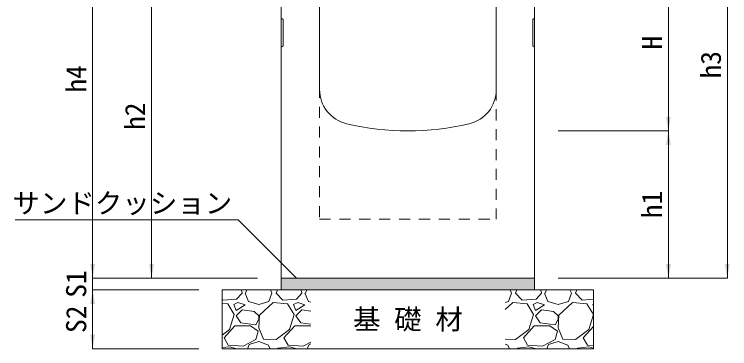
# Model space of a CAD drawing. Units: millimetres at full size; details may follow other scales. Extents: x 95 to 26200, y 7460 to 13400.
# Drawn here: x 3136 to 4350, y 10595 to 11163 of the extents above; entities that cross this region are included whole.
import ezdxf
from ezdxf.enums import TextEntityAlignment as Align

# ---------------------------------------------------------------- set-up
doc = ezdxf.new("R2010")
doc.units = ezdxf.units.MM
doc.header["$LTSCALE"] = 25
doc.linetypes.add('USER1', pattern=[1.35, 0.75, -0.6])
doc.layers.add('ハッチング', color=7, linetype='Continuous')
doc.layers.add('文字', color=7, linetype='Continuous')
for name, color, linetype, lineweight in [('ハッチング_基礎', 150, 'Continuous', 5), ('寸法線', 7, 'Continuous', 13), ('引出線', 4, 'Continuous', 9), ('本体', 2, 'Continuous', 20), ('舗装・基礎', 7, 'Continuous', 20)]:
    doc.layers.add(name, color=color, linetype=linetype, lineweight=lineweight)
doc.styles.add('ＭＳ ゴシック', font='')
doc.styles.get('ＭＳ ゴシック').set_extended_font_data('MS Gothic')

# ---------------------------------------------------------------- blocks, each defined once
blk = doc.blocks.new('filled_arrow')
at = {"color": 0, "linetype": 'Continuous', "lineweight": -2}
blk.add_solid([(7.5, 1.25), (0, 0), (7.5, -1.25)], dxfattribs=at)

msp = doc.modelspace()

# ---------------------------------------------------------------- hatches: boundary and pattern name
at = {"layer": 'ハッチング'}
msp.add_hatch(color=256, dxfattribs=at).paths.add_polyline_path([(4018.53, 10695.08), (4018.53, 10715.08), (3588.53, 10715.08), (3588.53, 10695.08)])

# ---------------------------------------------------------------- linework, layer by layer
at = {"layer": 'ハッチング_基礎'}
for p, q in [((3521.02, 10694.79), (3519.84, 10695.09)), ((3528.13, 10689.71), (3530.43, 10695.09)), ((3570.35, 10695.09), (3572.83, 10689.71)), ((3579.94, 10689.71), (3581.96, 10695.09)), ((3622.62, 10694.79), (3621.44, 10695.09)), ((3629.73, 10689.71), (3632.03, 10695.09)), ((3976.75, 10695.09), (3979.23, 10689.71)), ((3986.34, 10689.71), (3988.36, 10695.09)), ((4029.02, 10694.79), (4027.84, 10695.09)), ((4036.13, 10689.71), (4038.43, 10695.09)), ((4078.35, 10695.09), (4080.83, 10689.71)), ((4087.94, 10689.71), (4089.96, 10695.09)), ((3522.03, 10689.71), (3512.89, 10679.55)), ((3522.03, 10689.71), (3521.02, 10694.79)), ((3527.11, 10689.71), (3533.21, 10675.49)), ((3567.75, 10675.49), (3572.83, 10689.71)), ((3591.12, 10677.52), (3579.94, 10689.71)), ((3623.63, 10689.71), (3614.49, 10679.55)), ((3623.63, 10689.71), (3622.62, 10694.79)), ((3628.71, 10689.71), (3634.81, 10675.49)), ((3974.15, 10675.49), (3979.23, 10689.71)), ((3997.52, 10677.52), (3986.34, 10689.71)), ((4030.03, 10689.71), (4020.89, 10679.55)), ((4030.03, 10689.71), (4029.02, 10694.79)), ((4035.11, 10689.71), (4041.21, 10675.49)), ((4075.75, 10675.49), (4080.83, 10689.71)), ((4099.12, 10677.52), (4087.94, 10689.71)), ((3489.52, 10677.52), (3488.53, 10678.6)), ((3497.65, 10671.42), (3488.53, 10672.18)), ((3512.89, 10679.55), (3489.52, 10677.52)), ((3508.82, 10653.14), (3497.65, 10671.42)), ((3514.92, 10673.46), (3507.81, 10670.41)), ((3527.11, 10669.39), (3514.92, 10673.46)), ((3533.21, 10675.49), (3550.48, 10670.41)), ((3550.48, 10670.41), (3567.75, 10675.49)), ((3574.86, 10673.46), (3551.5, 10652.12)), ((3599.25, 10671.42), (3574.86, 10673.46)), ((3614.49, 10679.55), (3591.12, 10677.52)), ((3610.42, 10653.14), (3599.25, 10671.42)), ((3616.52, 10673.46), (3609.41, 10670.41)), ((3628.71, 10669.39), (3616.52, 10673.46)), ((3634.81, 10675.49), (3638.53, 10674.39)), ((3968.53, 10673.83), (3974.15, 10675.49)), ((3981.26, 10673.46), (3968.53, 10661.83)), ((4005.65, 10671.42), (3981.26, 10673.46)), ((4020.89, 10679.55), (3997.52, 10677.52)), ((4016.82, 10653.14), (4005.65, 10671.42)), ((4022.92, 10673.46), (4015.81, 10670.41)), ((4035.11, 10669.39), (4022.92, 10673.46)), ((4041.21, 10675.49), (4058.48, 10670.41)), ((4058.48, 10670.41), (4075.75, 10675.49)), ((4082.86, 10673.46), (4059.5, 10652.12)), ((4107.25, 10671.42), (4082.86, 10673.46)), ((4118.53, 10679.21), (4099.12, 10677.52)), ((4118.42, 10653.14), (4107.25, 10671.42)), ((4118.53, 10670.89), (4117.41, 10670.41)), ((3507.81, 10670.41), (3511.87, 10660.25)), ((3511.87, 10660.25), (3527.11, 10669.39)), ((3522.03, 10661.26), (3511.87, 10651.1)), ((3542.35, 10658.22), (3522.03, 10661.26)), ((3609.41, 10670.41), (3613.47, 10660.25)), ((3613.47, 10660.25), (3628.71, 10669.39)), ((3623.63, 10661.26), (3613.47, 10651.1)), ((3638.53, 10659.03), (3623.63, 10661.26)), ((4015.81, 10670.41), (4019.87, 10660.25)), ((4019.87, 10660.25), (4035.11, 10669.39)), ((4030.03, 10661.26), (4019.87, 10651.1)), ((4050.35, 10658.22), (4030.03, 10661.26)), ((4117.41, 10670.41), (4118.53, 10667.61)), ((3500.7, 10627.74), (3508.82, 10653.14)), ((3511.87, 10651.1), (3520, 10638.91)), ((3550.48, 10651.1), (3542.35, 10658.22)), ((3551.5, 10652.12), (3550.48, 10630.78)), ((3550.48, 10645.01), (3550.48, 10651.1)), ((3602.3, 10627.74), (3610.42, 10653.14)), ((3613.47, 10651.1), (3621.6, 10638.91)), ((4008.7, 10627.74), (4016.82, 10653.14)), ((4019.87, 10651.1), (4028, 10638.91)), ((4058.48, 10651.1), (4050.35, 10658.22)), ((4059.5, 10652.12), (4058.48, 10630.78)), ((4058.48, 10645.01), (4058.48, 10651.1)), ((4110.3, 10627.74), (4118.42, 10653.14)), ((3520, 10638.91), (3545.4, 10635.86)), ((3545.4, 10635.86), (3550.48, 10645.01)), ((3621.6, 10638.91), (3638.53, 10636.88)), ((4028, 10638.91), (4053.4, 10635.86)), ((4053.4, 10635.86), (4058.48, 10645.01)), ((3488.53, 10618.33), (3500.7, 10627.74)), ((3491.55, 10613.51), (3509.84, 10633.83)), ((3509.84, 10633.83), (3536.26, 10633.83)), ((3536.26, 10633.83), (3549.46, 10624.69)), ((3549.46, 10624.69), (3545.4, 10610.46)), ((3550.48, 10630.78), (3558.61, 10611.48)), ((3579.94, 10610.46), (3602.3, 10627.74)), ((3593.15, 10613.51), (3611.44, 10633.83)), ((3611.44, 10633.83), (3637.86, 10633.83)), ((3637.86, 10633.83), (3638.53, 10633.37)), ((3986.34, 10610.46), (4008.7, 10627.74)), ((3999.55, 10613.51), (4017.84, 10633.83)), ((4017.84, 10633.83), (4044.26, 10633.83)), ((4044.26, 10633.83), (4057.46, 10624.69)), ((4057.46, 10624.69), (4053.4, 10610.46)), ((4058.48, 10630.78), (4066.61, 10611.48)), ((4087.94, 10610.46), (4110.3, 10627.74)), ((4101.15, 10613.51), (4118.53, 10632.82)), ((3498.66, 10601.32), (3491.55, 10613.51)), ((3545.4, 10610.46), (3524.06, 10599.29)), ((3558.61, 10611.48), (3579.94, 10610.46)), ((3600.26, 10601.32), (3593.15, 10613.51)), ((3968.53, 10611.31), (3986.34, 10610.46)), ((4006.66, 10601.32), (3999.55, 10613.51)), ((4053.4, 10610.46), (4032.06, 10599.29)), ((4066.61, 10611.48), (4087.94, 10610.46)), ((4108.26, 10601.32), (4101.15, 10613.51)), ((3500.7, 10598.27), (3488.53, 10596.99)), ((3524.06, 10599.29), (3498.66, 10601.32)), ((3513.44, 10595.09), (3500.7, 10598.27)), ((3531.12, 10595.09), (3534.22, 10602.34)), ((3534.22, 10602.34), (3550.48, 10607.42)), ((3550.48, 10607.42), (3566.74, 10601.32)), ((3566.74, 10601.32), (3569.61, 10595.09)), ((3602.3, 10598.27), (3582.99, 10596.24)), ((3625.66, 10599.29), (3600.26, 10601.32)), ((3615.04, 10595.09), (3602.3, 10598.27)), ((3638.53, 10606.03), (3625.66, 10599.29)), ((3632.72, 10595.09), (3635.82, 10602.34)), ((3635.82, 10602.34), (3638.53, 10603.18)), ((3968.53, 10603.05), (3973.14, 10601.32)), ((3973.14, 10601.32), (3976.01, 10595.09)), ((4008.7, 10598.27), (3989.39, 10596.24)), ((4032.06, 10599.29), (4006.66, 10601.32)), ((4021.44, 10595.09), (4008.7, 10598.27)), ((4039.12, 10595.09), (4042.22, 10602.34)), ((4042.22, 10602.34), (4058.48, 10607.42)), ((4058.48, 10607.42), (4074.74, 10601.32)), ((4074.74, 10601.32), (4077.61, 10595.09)), ((4110.3, 10598.27), (4090.99, 10596.24)), ((4118.53, 10600.5), (4108.26, 10601.32)), ((4118.53, 10596.21), (4110.3, 10598.27)), ((3582.56, 10595.09), (3582.99, 10596.24)), ((3988.96, 10595.09), (3989.39, 10596.24)), ((4090.56, 10595.09), (4090.99, 10596.24))]:
    msp.add_line(p, q, dxfattribs=at)
at = {"layer": '寸法線'}
for p, q in [((4345.53, 11440.08), (4345.53, 10715.08)), ((3268.53, 11392.08), (3268.53, 10715.09)), ((3368.53, 11265.08), (3368.53, 10715.09)), ((4245.53, 11265.08), (4245.53, 10965.08)), ((4058.53, 10965.08), (4245.53, 10965.08)), ((4058.53, 10965.08), (4245.53, 10965.08)), ((4245.53, 10965.08), (4245.53, 10715.08)), ((3268.53, 10763.09), (3268.53, 10647.09)), ((3548.53, 10715.09), (3268.53, 10715.09)), ((3548.53, 10715.09), (3268.53, 10715.09)), ((3548.53, 10715.09), (3368.53, 10715.09)), ((4058.53, 10715.08), (4245.53, 10715.08)), ((4058.53, 10715.08), (4345.53, 10715.08)), ((3448.53, 10695.09), (3268.53, 10695.09)), ((3268.53, 10695.09), (3268.53, 10595.09)), ((3448.53, 10695.09), (3268.53, 10695.09)), ((3448.53, 10595.09), (3268.53, 10595.09))]:
    msp.add_line(p, q, dxfattribs=at)
at = {"layer": '引出線'}
msp.add_lwpolyline([(3614.41, 10715.08), (3515.42, 10814.07), (3137.2, 10814.07)], dxfattribs=at)
at = {"layer": '本体'}
for p, q in [((3588.53, 11265.08), (3588.53, 10715.08)), ((3653.53, 11265.08), (3653.53, 11040.08)), ((3953.53, 11265.08), (3953.53, 11035.61)), ((4018.53, 11265.08), (4018.53, 10715.08)), ((3588.53, 10715.08), (4018.53, 10715.08))]:
    msp.add_line(p, q, dxfattribs=at)
at = {"layer": '本体', "lineweight": 9}
for p, q in [((3588.53, 11156.58), (3591.73, 11154.58)), ((4018.53, 11156.58), (4015.33, 11154.58)), ((3591.73, 11154.58), (3591.73, 11109.58)), ((4015.33, 11154.58), (4015.33, 11109.58)), ((3591.73, 11109.58), (3588.53, 11107.58)), ((4015.33, 11109.58), (4018.53, 11107.58))]:
    msp.add_line(p, q, dxfattribs=at)
at = {"layer": '本体', "linetype": 'USER1', "lineweight": 15}
for p, q in [((3653.53, 11040.08), (3653.53, 10815.08)), ((3953.53, 11035.61), (3953.53, 10815.08)), ((3653.53, 10815.08), (3953.53, 10815.08))]:
    msp.add_line(p, q, dxfattribs=at)
at = {"layer": '本体'}
for centre, radius, start, end in [((3713.53, 11035.61), 60, 180, 256.65764), ((3893.53, 11035.61), 60, 283.34236, 0), ((3803.53, 11415.08), 450, 256.65764, 283.34236)]:
    msp.add_arc(centre, radius, start, end, dxfattribs=at)
at = {"layer": '舗装・基礎', "color": 3, "lineweight": 13}
for p, q in [((4018.53, 10715.08), (3588.53, 10715.08)), ((3588.53, 10715.08), (3588.53, 10695.08)), ((4018.53, 10715.08), (4018.53, 10695.08)), ((4118.53, 10695.09), (3488.53, 10695.09)), ((3488.53, 10695.09), (3488.53, 10595.09)), ((4118.53, 10695.09), (4118.53, 10595.09)), ((4118.53, 10595.09), (3488.53, 10595.09))]:
    msp.add_line(p, q, dxfattribs=at)

# ---------------------------------------------------------------- block references
at = {"layer": '寸法線', "xscale": 3.2, "yscale": 3.2}
for p, rotation in [((4245.53, 10965.08), 90), ((4245.53, 10965.08), 270), ((3268.53, 10715.09), 90), ((3268.53, 10715.09), 90), ((3368.53, 10715.09), 90), ((4245.53, 10715.08), 90), ((4345.53, 10715.08), 90), ((3268.53, 10695.09), 270), ((3268.53, 10695.09), 270), ((3268.53, 10595.09), 90)]:
    msp.add_blockref('filled_arrow', p, dxfattribs=dict(at, rotation=rotation))
at = {"layer": '引出線', "xscale": 0.133, "yscale": 0.133, "rotation": 135}
msp.add_blockref('filled_arrow', (3614.41, 10715.08), dxfattribs=at)

# ---------------------------------------------------------------- texts
at = {"layer": '寸法線', "style": 'ＭＳ ゴシック'}
for s, p in [('H', (4217.53, 11115.08)), ('h3', (4317.53, 11077.58)), ('h4', (3240.53, 11053.59)), ('h2', (3340.53, 10990.09)), ('h1', (4217.53, 10840.08)), ('S1', (3240.53, 10705.09)), ('S2', (3240.53, 10645.09))]:
    msp.add_text(s, height=34.18, rotation=90, dxfattribs=at).set_placement(p, align=Align.MIDDLE_CENTER)
at = {"layer": '引出線', "style": 'ＭＳ ゴシック'}
msp.add_text('サンドクッション', height=34.18, dxfattribs=at).set_placement((3505.42, 10859.47), align=Align.TOP_RIGHT)
at = {"layer": '文字', "style": 'ＭＳ ゴシック'}
msp.add_text('基 礎 材', height=34.18, dxfattribs=at).set_placement((3803.53, 10645.09), align=Align.MIDDLE_CENTER)

doc.saveas('drawing.dxf')
